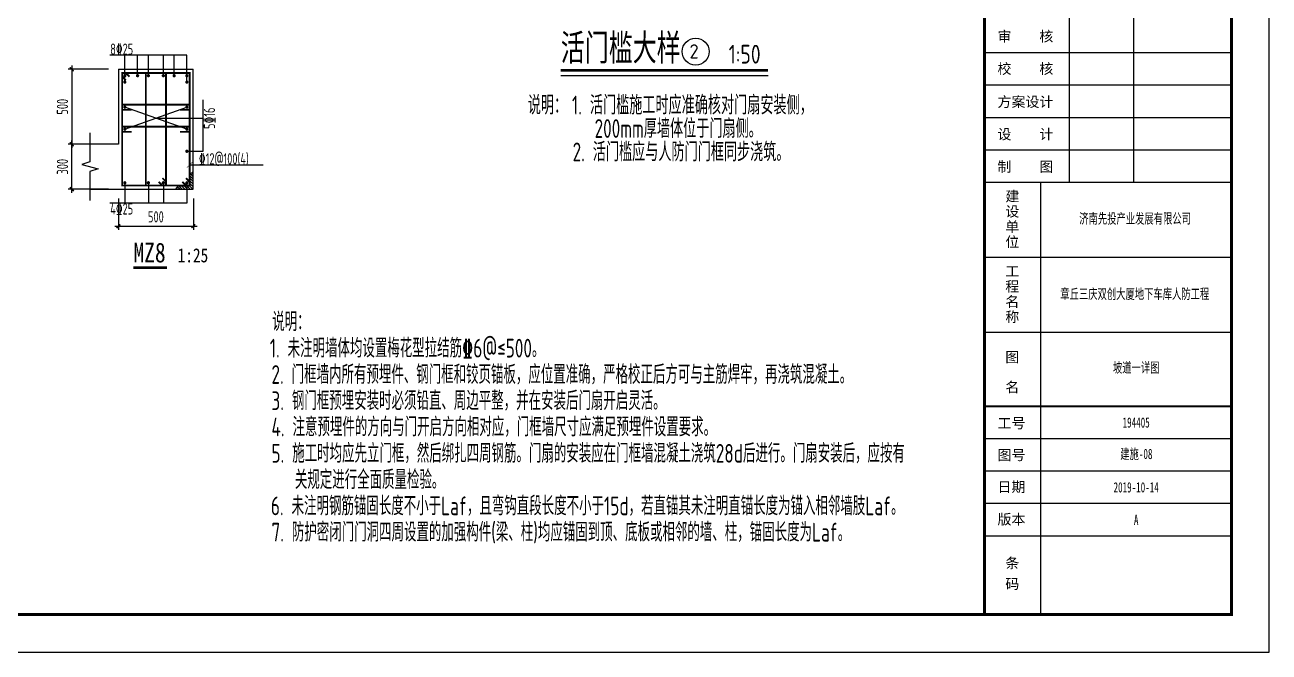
# Model space of a CAD drawing. Extents: x -502255 to 1362592, y -400300 to 332622.
# Drawn here: x 418277 to 434882, y -125705 to -117338 of the extents above; entities that cross this region are included whole.
import ezdxf

# ---------------------------------------------------------------- set-up
doc = ezdxf.new("R2010")
doc.units = 0
doc.header["$LTSCALE"] = 1000
doc.header["$MEASUREMENT"] = 0
for name, color, linetype in [('0_XREF', 7, 'Continuous'), ('DETL', 7, 'Continuous'), ('DIM', 3, 'Continuous'), ('DIM_SYMB', 3, 'Continuous'), ('ECA_TK', 7, 'Continuous'), ('PUB_TEXT', 7, 'Continuous'), ('REIN', 1, 'Continuous'), ('TEXT', 53, 'Continuous'), ('THIN', 7, 'Continuous'), ('tk', 7, 'Continuous'), ('WALL', 2, 'Continuous')]:
    doc.layers.add(name, color=color, linetype=linetype)
doc.layers.add('人防细线', color=142, linetype='Continuous', lineweight=18)
doc.styles.get("Standard").update_dxf_attribs({"font": 'tssdeng2.shx', "width": 0.7, "bigfont": '@@hztxt.shx'})
doc.styles.add('SUNTXT', font='', dxfattribs={"height": 2.5})
doc.styles.add('TSSD_Label', font='tssdeng2.shx', dxfattribs={"width": 0.7, "bigfont": 'tssdchn.shx'})
doc.styles.add('TSSD_Norm', font='tssdeng.shx', dxfattribs={"bigfont": 'hztxt.shx'})
doc.styles.add('TSSD_Rein', font='tssdeng2.shx', dxfattribs={"width": 0.7, "bigfont": 'hztxt.shx'})
doc.styles.add('TYDG_03', font='simhei.ttf', dxfattribs={"width": 0.8})
doc.styles.add('黑体', font='simhei.ttf', dxfattribs={"width": 0.65})
doc.styles.get('SUNTXT').set_extended_font_data('SimSun')
doc.dimstyles.new('TSSD_50_50', dxfattribs={"dimtxt": 150, "dimasz": 50, "dimexe": 50, "dimexo": 125, "dimgap": 50, "dimtad": 1, "dimdec": 0, "dimzin": 0, "dimdsep": 46, "dimtxsty": 'Standard', "dimblk": 'ARCHTICK', "dimcen": 0, "dimdle": 50, "dimclrt": 7, "dimadec": 0, "dimazin": 0, "dimtfac": 1, "dimtdec": 0, "dimtix": 1, "dimtmove": 2, "dimatfit": 3, "dimfxl": 1, "dimtolj": 1, "dimtzin": 0, "dimarcsym": 0})

# ---------------------------------------------------------------- blocks, each defined once
blk = doc.blocks.new('10B_A1')
at = {"layer": 'ECA_TK'}
for p, q in [((787.68, 125.36), (787.68, 194.56)), ((804.77, 194.56), (804.77, 125.36)), ((765, 159.96), (831, 159.96)), ((765, 151.31), (831, 151.31)), ((765, 142.66), (831, 142.66)), ((765, 134.01), (831, 134.01)), ((765, 125.36), (831, 125.36)), ((780.03, 10), (780.03, 125.36)), ((765, 105.36), (831, 105.36)), ((765, 85.36), (831, 85.36)), ((831, 56.92), (765, 56.92)), ((831, 48.27), (765, 48.27)), ((831, 39.62), (765, 39.62)), ((831, 30.97), (765, 30.97))]:
    blk.add_line(p, q, dxfattribs=at)
blk.add_lwpolyline([(0, 0), (841, 0), (841, 594), (0, 594)], close=True, dxfattribs=at)
at = {"layer": 'ECA_TK', "const_width": 0.8}
blk.add_lwpolyline([(831, 10), (831, 584), (18, 584), (18, 10)], close=True, dxfattribs=at)
at = {"layer": 'ECA_TK'}
for points, const_width in [([(765, 10), (765, 584)], 0.8), ([(831, 65.57), (765, 65.57)], 0.5)]:
    blk.add_lwpolyline(points, dxfattribs=dict(at, const_width=const_width))
at = {"layer": 'ECA_TK', "linetype": 'Continuous', "style": 'SUNTXT'}
for s, height, p in [('审    核', 2.734, (768.5, 162.93)), ('校    核', 2.734, (768.5, 154.28)), ('方案设计', 2.734, (768.5, 145.45)), ('设    计', 2.734, (768.5, 136.8)), ('制    图', 2.734, (768.5, 128.15)), ('建', 2.73, (770.59, 120.26)), ('设', 2.73, (770.59, 116.2)), ('单', 2.73, (770.59, 112.14)), ('位', 2.73, (770.59, 108.08)), ('工', 2.73, (770.59, 100.26)), ('程', 2.73, (770.59, 96.2)), ('名', 2.73, (770.59, 92.14)), ('称', 2.73, (770.59, 88.08)), ('图', 2.73, (770.59, 77.33)), ('名', 2.73, (770.59, 69.33)), ('工号', 2.734, (768.5, 59.71)), ('图号', 2.734, (768.5, 51.23)), ('日期', 2.734, (768.5, 42.72)), ('版本', 2.734, (768.5, 34.07)), ('条', 2.73, (770.59, 22.4)), ('码', 2.73, (770.59, 16.85))]:
    blk.add_text(s, height=height, dxfattribs=at).set_placement(p)
blk = doc.blocks.new('_ArchTick')
at = {"color": 0, "linetype": 'ByBlock', "const_width": 0.4}
blk.add_lwpolyline([(-0.5, -0.5), (0.5, 0.5)], dxfattribs=at)
blk = doc.blocks.new('*D1693')
at = {"layer": 'Defpoints', "color": 0, "transparency": 16777216}
for p in [(419525, -119530, -274), (420525, -119530, -343), (420525, -120024)]:
    blk.add_point(p, dxfattribs=at)
at = {"layer": 'DIM', "color": 0, "lineweight": -2, "transparency": 16777216}
for p, q in [((419525, -119655), (419525, -120074)), ((420525, -119655), (420525, -120074)), ((419475, -120024), (420575, -120024))]:
    blk.add_line(p, q, dxfattribs=at)
at = {"layer": 'DIM', "color": 0, "lineweight": -2, "transparency": 16777216, "xscale": 50, "yscale": 50, "zscale": 50, "rotation": 180}
blk.add_blockref('_ArchTick', (419525, -120024), dxfattribs=at)
at = {"layer": 'DIM', "color": 0, "lineweight": -2, "transparency": 16777216, "xscale": 50, "yscale": 50, "zscale": 50}
blk.add_blockref('_ArchTick', (420525, -120024), dxfattribs=at)
at = {"layer": 'DIM', "color": 7, "transparency": 16777216, "insert": (420025, -119899), "char_height": 150, "attachment_point": 5}
blk.add_mtext('\\A1;500', dxfattribs=at)
blk = doc.blocks.new('*D1694')
at = {"layer": 'Defpoints', "color": 0, "transparency": 16777216}
for p in [(419518, -117930, -274), (418903, -118930), (419518, -118930, -343)]:
    blk.add_point(p, dxfattribs=at)
at = {"layer": 'DIM', "color": 0, "lineweight": -2, "transparency": 16777216}
for p, q in [((418903, -117880), (418903, -118980)), ((419393, -117930), (418853, -117930)), ((419393, -118930), (418853, -118930))]:
    blk.add_line(p, q, dxfattribs=at)
at = {"layer": 'DIM', "color": 0, "lineweight": -2, "transparency": 16777216, "xscale": 50, "yscale": 50, "zscale": 50}
for p, rotation in [((418903, -117930), 90), ((418903, -118930), 270)]:
    blk.add_blockref('_ArchTick', p, dxfattribs=dict(at, rotation=rotation))
at = {"layer": 'DIM', "color": 7, "transparency": 16777216, "insert": (418778, -118430), "char_height": 150, "attachment_point": 5, "rotation": 90}
blk.add_mtext('\\A1;500', dxfattribs=at)
blk = doc.blocks.new('*D1695')
at = {"layer": 'Defpoints', "color": 0, "transparency": 16777216}
for p in [(418903, -118930), (419518, -118930, -343), (419518, -119530, -240)]:
    blk.add_point(p, dxfattribs=at)
at = {"layer": 'DIM', "color": 0, "lineweight": -2, "transparency": 16777216}
for p, q in [((418903, -119580), (418903, -118880)), ((419393, -118930), (418853, -118930)), ((419393, -119530), (418853, -119530))]:
    blk.add_line(p, q, dxfattribs=at)
at = {"layer": 'DIM', "color": 0, "lineweight": -2, "transparency": 16777216, "xscale": 50, "yscale": 50, "zscale": 50}
for p, rotation in [((418903, -118930), 90), ((418903, -119530), 270)]:
    blk.add_blockref('_ArchTick', p, dxfattribs=dict(at, rotation=rotation))
at = {"layer": 'DIM', "color": 7, "transparency": 16777216, "insert": (418778, -119230), "char_height": 150, "attachment_point": 5, "rotation": 90}
blk.add_mtext('\\A1;300', dxfattribs=at)
blk = doc.blocks.new('MJ-U')
at = {"layer": 'WALL'}
h = blk.add_hatch(dxfattribs=at)
h.set_pattern_fill('ANSI31', color=6, scale=100, style=0)
h.set_pattern_definition([(45, (-873776.461, -21584.63), (-8.83883476, 8.83883476), [])])
h.paths.add_polyline_path([(-117.2, 0), (0, 0), (0, -118.5), (-20, -104.4), (-20, -20), (-100.4, -20)])
at = {"layer": 'WALL', "color": 6}
blk.add_line((-117.2, 0), (-100.4, -20), dxfattribs=at)
at = {"layer": '人防细线', "color": 6}
for p, q in [((-117.2, 0), (0, 0)), ((-100.4, -20), (-117.2, 0)), ((0, 0), (0, -118.5)), ((-20, -20), (-100.4, -20)), ((-20, -104.4), (-20, -20)), ((0, -118.5), (-20, -104.4))]:
    blk.add_line(p, q, dxfattribs=at)

msp = doc.modelspace()

# ---------------------------------------------------------------- linework, layer by layer
for p, q in [((420438.5, -117743.3), (419408.2, -117743.3)), ((419610.5, -118101.3), (419610.5, -117743.3)), ((419780.5, -118016.3), (419780.5, -117743.3)), ((419924.5, -118016.3), (419924.5, -117743.3)), ((420124.5, -118016.3), (420124.5, -117743.3)), ((420268.6, -118016.3), (420268.6, -117743.3)), ((420438.5, -118101.3), (420438.5, -117743.3)), ((419524.5, -117930.3), (419524.5, -118930.3)), ((419524.5, -117930.3), (420524.5, -117930.3)), ((420524.5, -119530.3), (420524.5, -117930.3)), ((420657.4, -119024.2), (420657.4, -118339.7)), ((419610.5, -118730.3), (420438.5, -118436.5)), ((420438.5, -118730.3), (419610.5, -118436.5)), ((420026.1, -118584), (420657.4, -118584)), ((419524.5, -118930.3), (419145.5, -118930.3)), ((420438.5, -119024.2), (420657.4, -119024.2)), ((420474.5, -119206.3), (421457.4, -119206.3)), ((419145.5, -119530.3), (420524.5, -119530.3)), ((419610.5, -119444.3), (419610.5, -119717.3)), ((419924.5, -119444.3), (419924.5, -119717.3)), ((420124.5, -119444.3), (420124.5, -119717.3)), ((420438.5, -119444.3), (420438.5, -119717.3)), ((420438.5, -119717.3), (419408.2, -119717.3))]:
    msp.add_line(p, q)
at = {"const_width": 25}
msp.add_lwpolyline([(419574.5, -119480.3), (419574.5, -117980.3), (420474.5, -117980.3), (420474.5, -119480.3)], close=True, dxfattribs=at)
for points, const_width in [([(419622.5, -118078.3), (419574.5, -118030.3)], 25), ([(419672.5, -118028.3), (419624.5, -117980.3)], 25), ([(419890.3, -119480.3), (419890.3, -117980.3)], 25), ([(420158.8, -119480.3), (420158.8, -117980.3)], 25), ([(419574.5, -118402), (420474.5, -118402)], 25), ([(419700.2, -118471), (419574.5, -118471)], 25), ([(420348.9, -118471), (420474.5, -118471)], 25), ([(419574.5, -118695.9), (420474.5, -118695.9)], 25), ([(419700.2, -118764.8), (419574.5, -118764.8)], 25), ([(420348.9, -118764.8), (420474.5, -118764.8)], 25), ([(420437.1, -119243.7), (420511.9, -119168.9)], 5), ([(420112.5, -119382.3), (420160.5, -119430.3)], 25), ([(420426.5, -119382.3), (420474.5, -119430.3)], 25), ([(420062.5, -119432.3), (420110.5, -119480.3)], 25), ([(420376.5, -119432.3), (420424.5, -119480.3)], 25)]:
    msp.add_lwpolyline(points, dxfattribs=dict(const_width=const_width))
at = {"layer": 'DIM_SYMB', "const_width": 35}
msp.add_lwpolyline([(425428.4, -117944.2), (428195.4, -117944.2)], dxfattribs=at)
at = {"layer": 'DIM_SYMB'}
msp.add_lwpolyline([(425428.4, -118014.2), (428195.4, -118014.2)], dxfattribs=at)
at = {"layer": 'DIM_SYMB', "lineweight": -3, "const_width": 35}
msp.add_lwpolyline([(419725.7, -120576.2), (420174.9, -120576.2)], dxfattribs=at)
at = {"layer": 'PUB_TEXT'}
msp.add_circle((427228.4, -117694.2), 180, dxfattribs=at)
at = {"layer": 'REIN', "ltscale": 0.5, "const_width": 21.6}
for points in [[(419599.7, -118016.3, -1), (419621.3, -118016.3, -1)], [(419769.7, -118016.3, -1), (419791.3, -118016.3, -1)], [(419935.3, -118016.3, 1), (419913.7, -118016.3, 1)], [(420113.7, -118016.3, -1), (420135.3, -118016.3, -1)], [(420279.4, -118016.3, 1), (420257.8, -118016.3, 1)], [(420449.3, -118016.3, 1), (420427.7, -118016.3, 1)], [(419599.7, -118101.3, -1), (419621.3, -118101.3, -1)], [(420449.3, -118101.3, 1), (420427.7, -118101.3, 1)], [(419599.7, -118436.5, -1), (419621.3, -118436.5, -1)], [(420449.3, -118436.5, 1), (420427.7, -118436.5, 1)], [(419599.7, -118730.3, 1), (419621.3, -118730.3, 1)], [(420449.3, -118730.3, -1), (420427.7, -118730.3, -1)], [(420449.3, -119024.2, -1), (420427.7, -119024.2, -1)], [(419599.7, -119444.3, 1), (419621.3, -119444.3, 1)], [(419935.3, -119444.3, -1), (419913.7, -119444.3, -1)], [(420113.7, -119444.3, 1), (420135.3, -119444.3, 1)], [(420449.3, -119444.3, -1), (420427.7, -119444.3, -1)]]:
    msp.add_lwpolyline(points, format="xyb", close=True, dxfattribs=at)
at = {"layer": 'THIN'}
msp.add_lwpolyline([(419145.5, -118780.3), (419145.5, -119165.3), (419035.5, -119200.3), (419255.5, -119260.3), (419145.5, -119295.3), (419145.5, -119680.3)], dxfattribs=at)

# ---------------------------------------------------------------- block references
at = {"layer": '0_XREF', "xscale": 2, "yscale": 2, "zscale": 2, "rotation": 270.0000000000484}
msp.add_blockref('MJ-U', (420524.5, -119530.3, -68.6), dxfattribs=at)
at = {"layer": 'tk', "xscale": 50, "yscale": 50, "zscale": 50}
msp.add_blockref('10B_A1', (392831.9, -125705.4), dxfattribs=at)

# ---------------------------------------------------------------- texts
at = {"layer": 'DETL', "lineweight": 13, "style": 'TSSD_Rein', "width": 0.7}
for s, p in [('说明：', (424988.2, -118533.2)), ('1. 活门槛施工时应准确核对门扇安装侧，', (425578.1, -118533.2)), ('200mm厚墙体位于门扇侧。', (425879.8, -118845.7)), ('2. 活门槛应与人防门门框同步浇筑。', (425586.3, -119158.2))]:
    msp.add_text(s, height=250, dxfattribs=at).set_placement(p)
at = {"layer": 'PUB_TEXT', "width": 0.8}
for s, height, style, p in [('活门槛大样', 400, 'TSSD_Norm', (425428.4, -117854.2)), ('1:50', 250, 'TSSD_Norm', (427668.4, -117854.2)), ('MZ8', 262.87, 'TYDG_03', (419725.7, -120506.2)), ('1:25', 187.76, 'TYDG_03', (420314.9, -120506.2))]:
    msp.add_text(s, height=height, dxfattribs=dict(at, style=style)).set_placement(p)
at = {"layer": 'PUB_TEXT', "style": 'TSSD_Norm'}
msp.add_text('2', height=189.6, dxfattribs=at).set_placement((427146, -117787))
at = {"layer": 'TEXT', "ltscale": 100, "style": 'TSSD_Rein', "width": 0.7}
for s, p in [('8\x8425', (419415.5, -117736.9)), ('\x8412@100(4)', (420599.4, -119199.9)), ('4\x8425', (419415.5, -119868))]:
    msp.add_text(s, height=150, dxfattribs=at).set_placement(p)
msp.add_text('5\x8416', height=150, rotation=90, dxfattribs=at).set_placement((420814.8, -118726.3))
at = {"layer": 'TEXT', "style": 'TSSD_Label', "width": 0.7}
for s, p in [('说明：', (421578.2, -121423.4)), ('1. 未注明墙体均设置梅花型拉结筋\x846@≤500。', (421544.7, -121775.4)), ('2. 门框墙内所有预埋件、钢门框和铰页锚板，应位置准确，严格校正后方可与主筋焊牢，再浇筑混凝土。', (421567.7, -122127.1)), ('3. 钢门框预埋安装时必须铅直、周边平整，并在安装后门扇开启灵活。', (421567.7, -122476.8)), ('4. 注意预埋件的方向与门开启方向相对应，门框墙尺寸应满足预埋件设置要求。', (421567.7, -122826.8)), ('5. 施工时均应先立门框，然后绑扎四周钢筋。门扇的安装应在门框墙混凝土浇筑28d后进行。门扇安装后，应按有', (421567.7, -123178.7)), ('关规定进行全面质量检验。', (421879.8, -123530.4)), ('6. 未注明钢筋锚固长度不小于Laf，且弯钩直段长度不小于15d，若直锚其未注明直锚长度为锚入相邻墙肢Laf。', (421560, -123880.1)), ('7. 防护密闭门门洞四周设置的加强构件(梁、柱)均应锚固到顶、底板或相邻的墙、柱，锚固长度为Laf。', (421567.7, -124230.1))]:
    msp.add_text(s, height=250, dxfattribs=at).set_placement(p)
at = {"layer": 'tk', "char_height": 136.5, "attachment_point": 5, "style": '黑体'}
for s, insert, width in [('济南先投产业发展有限公司', (433093.2, -119928.9), 2359.5), ('章丘三庆双创大厦地下车库人防工程', (433089.2, -120933.6), 2359.5), ('坡道一详图', (433108.2, -121916.6), 2389.5), ('194405', (433107.7, -122643.2), 2548.5), ('建施-08', (433110.4, -123069.1), 2411), ('2019-10-14', (433107.7, -123508.1), 2548.5), ('A', (433107.7, -123940.6), 2548.5)]:
    msp.add_mtext(s, dxfattribs=dict(at, insert=insert, width=width))

# ---------------------------------------------------------------- dimensions: what is measured, and where the dimension line sits
at = {"layer": 'DIM'}
for p1, angle, picture, middle in [((419517.8, -117930.3), 270, '*D1694', (418778.1, -118430.3, 274.3)), ((419517.8, -119530.3, 34.3), 90, '*D1695', (418778.1, -119230.3, 274.3))]:
    dim = msp.add_linear_dim(base=(418903.1, -118930.3, 274.3), p1=p1, p2=(419517.8, -118930.3, -68.6), angle=angle, dimstyle='TSSD_50_50', override={"dimlfac": 0.5}, dxfattribs=at)
    dim.commit()
    dim.dimension.update_dxf_attribs({"geometry": picture, "text_midpoint": middle})
dim = msp.add_linear_dim(base=(420524.5, -120023.9, 274.3), p1=(419524.5, -119530.3), p2=(420524.5, -119530.3, -68.6), dimstyle='TSSD_50_50', override={"dimlfac": 0.5}, dxfattribs=at)
dim.commit()
dim.dimension.update_dxf_attribs({"geometry": '*D1693', "text_midpoint": (420024.5, -119898.9, 274.3)})

doc.saveas('drawing.dxf')
